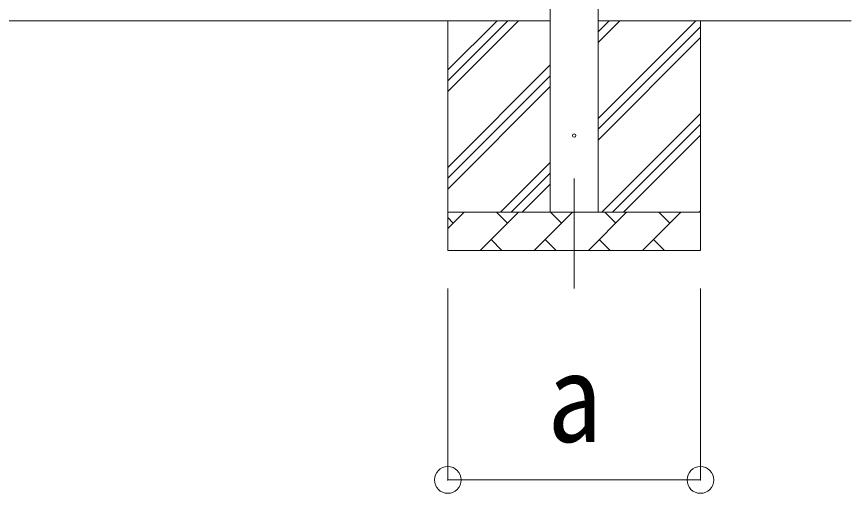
# Model space of a CAD drawing. Units: millimetres at full size, sheet at 1:70; details may follow other scales. Extents: x -19675 to 19675, y -13580 to 13580.
# Drawn here: x -3394 to -1213, y -1420 to -175 of the extents above; entities that cross this region are included whole.
import ezdxf
from ezdxf.enums import TextEntityAlignment as Align

# ---------------------------------------------------------------- set-up
doc = ezdxf.new("R2010")
doc.units = ezdxf.units.MM
doc.header["$LTSCALE"] = 70
doc.header["$PDMODE"] = 32
doc.header["$PDSIZE"] = 70
doc.linetypes.add('CHAIN1', pattern=[8, 5, -1, 1, -1])
for name, color, linetype, lineweight in [('0-1_Defpoints', 7, 'CHAIN1', 9), ('0-2_TEXT1', 4, 'Continuous', 9), ('0-3_SHAPE', 7, 'Continuous', 9), ('0-8_TABLE1', 6, 'Continuous', 9)]:
    doc.layers.add(name, color=color, linetype=linetype, lineweight=lineweight)
doc.styles.add('ＭＳ ゴシック', font='')
doc.styles.get('ＭＳ ゴシック').set_extended_font_data('MS Gothic')

msp = doc.modelspace()

# ---------------------------------------------------------------- linework, layer by layer
at = {"layer": '0-1_Defpoints'}
msp.add_line((-1937.32, -597.16), (-1937.32, -884.5), dxfattribs=at)
at = {"layer": '0-2_TEXT1'}
for p, q in [((-1999.82, -685.5), (-1999.82, 2169.5)), ((-1874.82, 2169.5), (-1874.82, -685.5))]:
    msp.add_line(p, q, dxfattribs=at)
msp.add_circle((-1937.32, -485.5), 4.5, dxfattribs=at)
at = {"layer": '0-3_SHAPE'}
for p, q in [((-9573.82, -185.5), (-1999.82, -185.5)), ((-2267.32, -185.5), (-2267.32, -785.5)), ((-2267.32, -370.55), (-2082.27, -185.5)), ((-2267.32, -342.26), (-2110.55, -185.5)), ((-2267.32, -313.98), (-2138.83, -185.5)), ((-1874.82, -185.5), (-1213.28, -185.5)), ((-1874.82, -440.59), (-1619.72, -185.5)), ((-1874.82, -242.6), (-1817.71, -185.5)), ((-1874.82, -214.32), (-1845.99, -185.5)), ((-1607.32, -185.5), (-1607.32, -785.5)), ((-1874.82, -468.88), (-1607.32, -201.38)), ((-1874.82, -497.16), (-1607.32, -229.66)), ((-2267.32, -568.54), (-1999.82, -301.04)), ((-2267.32, -596.82), (-1999.82, -329.32)), ((-2267.32, -625.1), (-1999.82, -357.6)), ((-1865.16, -685.5), (-1607.32, -427.65)), ((-1836.87, -685.5), (-1607.32, -455.94)), ((-1808.59, -685.5), (-1607.32, -484.22)), ((-2129.72, -685.5), (-1999.82, -555.59)), ((-2101.43, -685.5), (-1999.82, -583.88)), ((-2073.15, -685.5), (-1999.82, -612.16)), ((-2267.32, -685.5), (-1607.32, -685.5)), ((-2267.32, -728.39), (-2224.42, -685.5)), ((-2183, -785.5), (-2083, -685.5)), ((-2111.55, -714.05), (-2140.11, -685.5)), ((-2041.58, -785.5), (-1941.58, -685.5)), ((-1970.13, -714.05), (-1998.69, -685.5)), ((-1900.16, -785.5), (-1800.16, -685.5)), ((-1828.71, -714.05), (-1857.27, -685.5)), ((-1758.74, -785.5), (-1658.74, -685.5)), ((-1687.29, -714.05), (-1715.84, -685.5)), ((-1610.6, -685.5), (-1607.32, -682.21)), ((-2252.98, -714.05), (-2267.32, -699.71)), ((-2154.45, -756.94), (-2125.89, -785.5)), ((-2013.03, -756.94), (-1984.47, -785.5)), ((-1871.61, -756.94), (-1843.05, -785.5)), ((-1730.18, -756.94), (-1701.63, -785.5)), ((-1607.32, -785.5), (-2267.32, -785.5))]:
    msp.add_line(p, q, dxfattribs=at)
at = {"layer": '0-8_TABLE1'}
for p, q in [((-2267.32, -1384.5), (-2267.32, -884.5)), ((-1607.32, -1384.5), (-1607.32, -884.5)), ((-2267.32, -1384.5), (-1607.32, -1384.5))]:
    msp.add_line(p, q, dxfattribs=at)
for p in [(-2267.32, -1384.5), (-1607.32, -1384.5)]:
    msp.add_point(p, dxfattribs=at)

# ---------------------------------------------------------------- texts
at = {"layer": '0-8_TABLE1', "color": 7, "style": 'ＭＳ ゴシック', "width": 0.9}
msp.add_text('a', height=230.9, dxfattribs=at).set_placement((-2007.32, -1354.5), align=Align.BOTTOM_LEFT)

doc.saveas('drawing.dxf')
